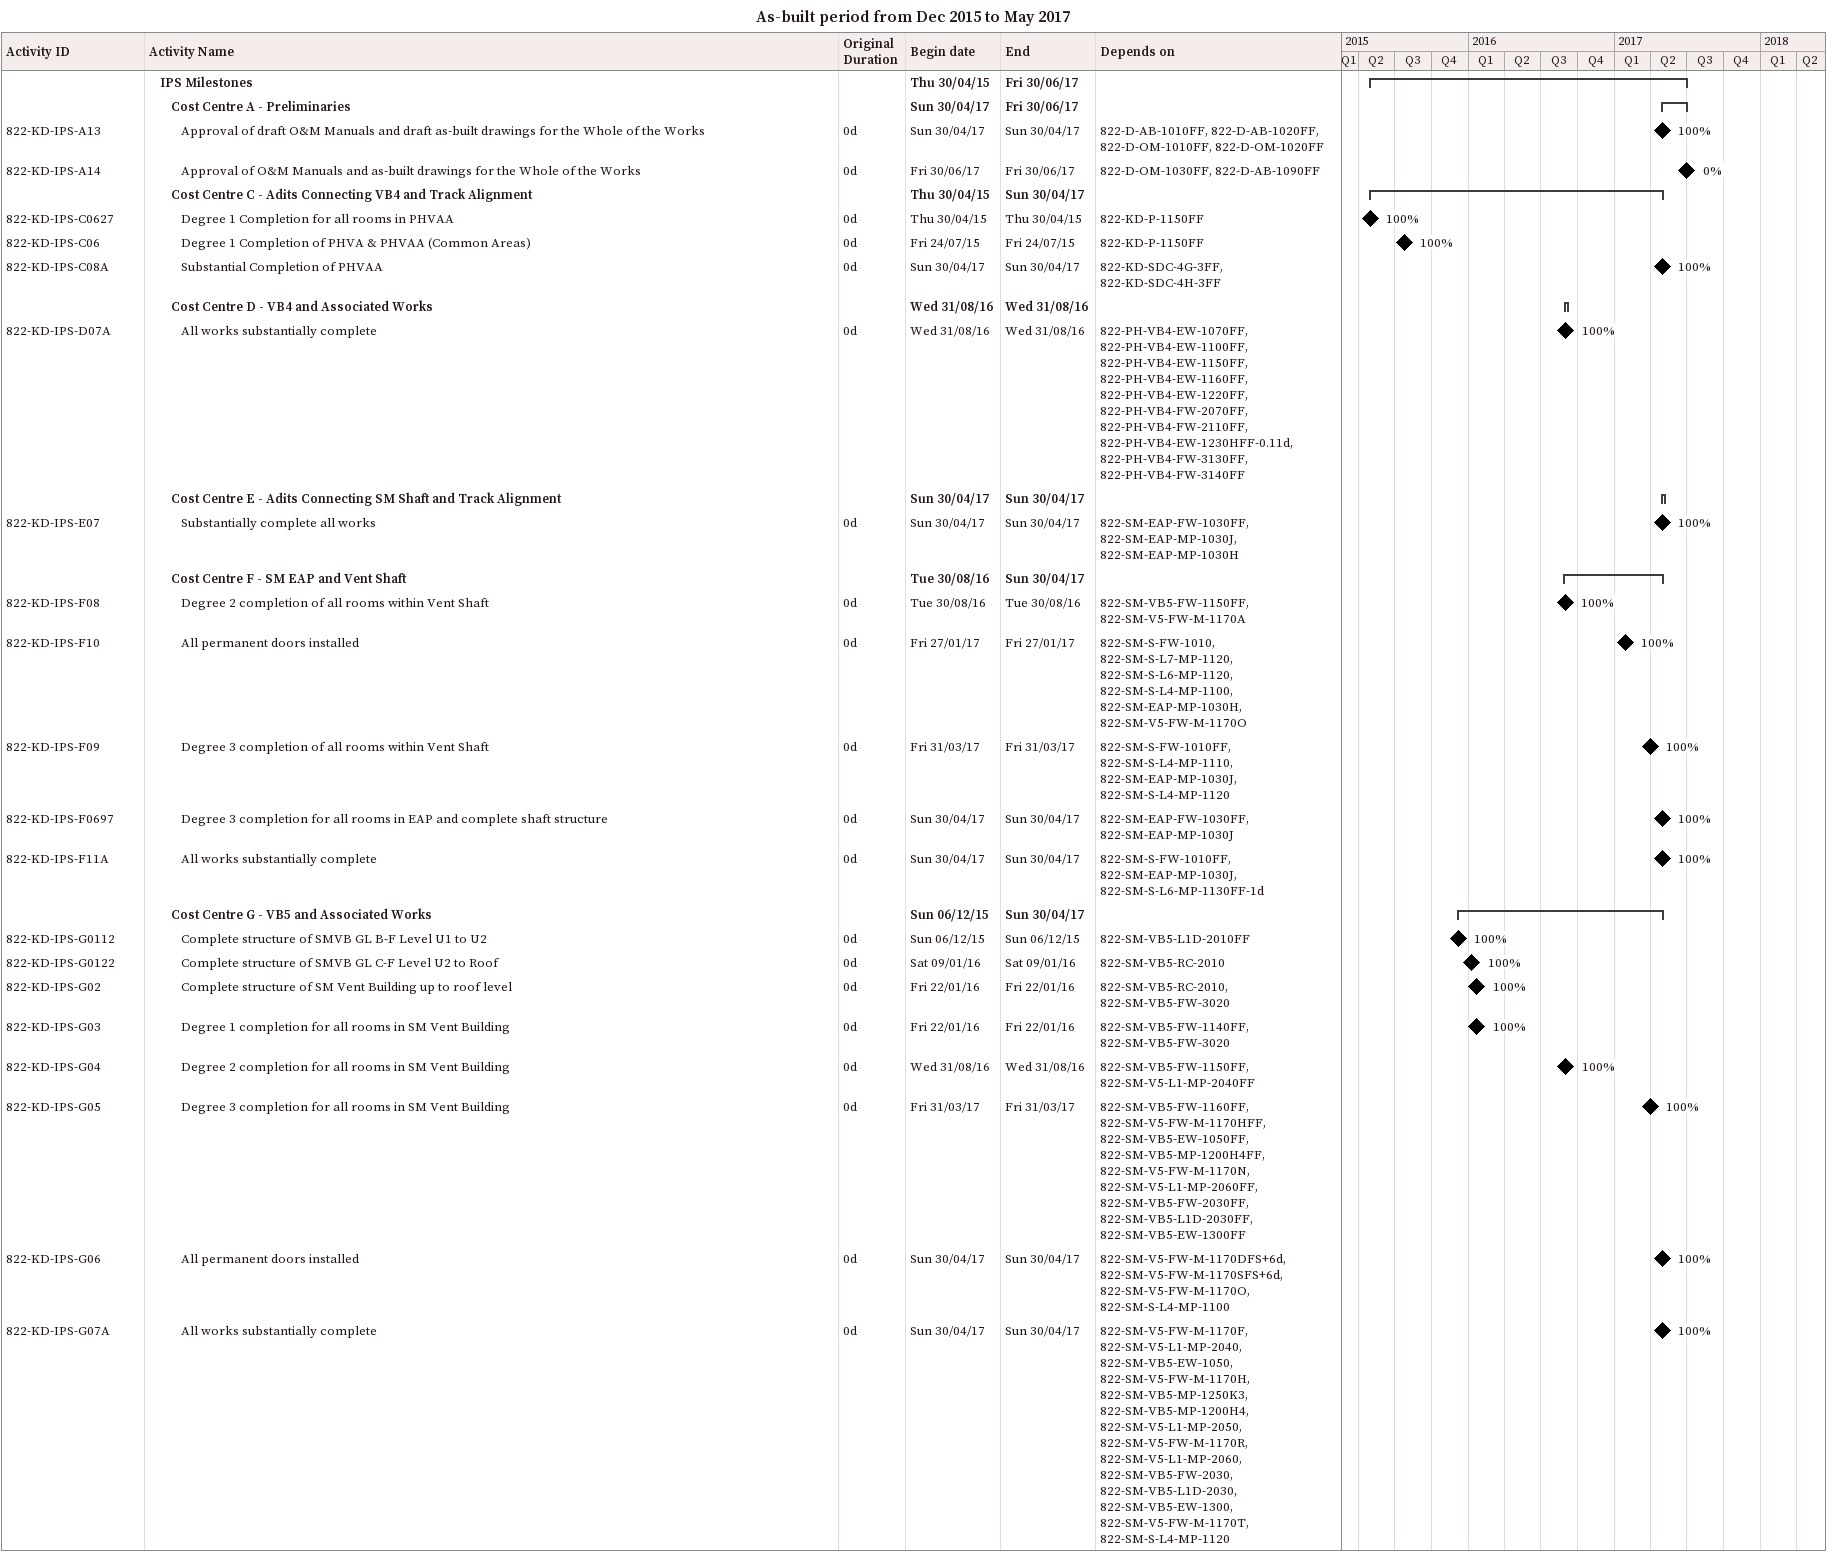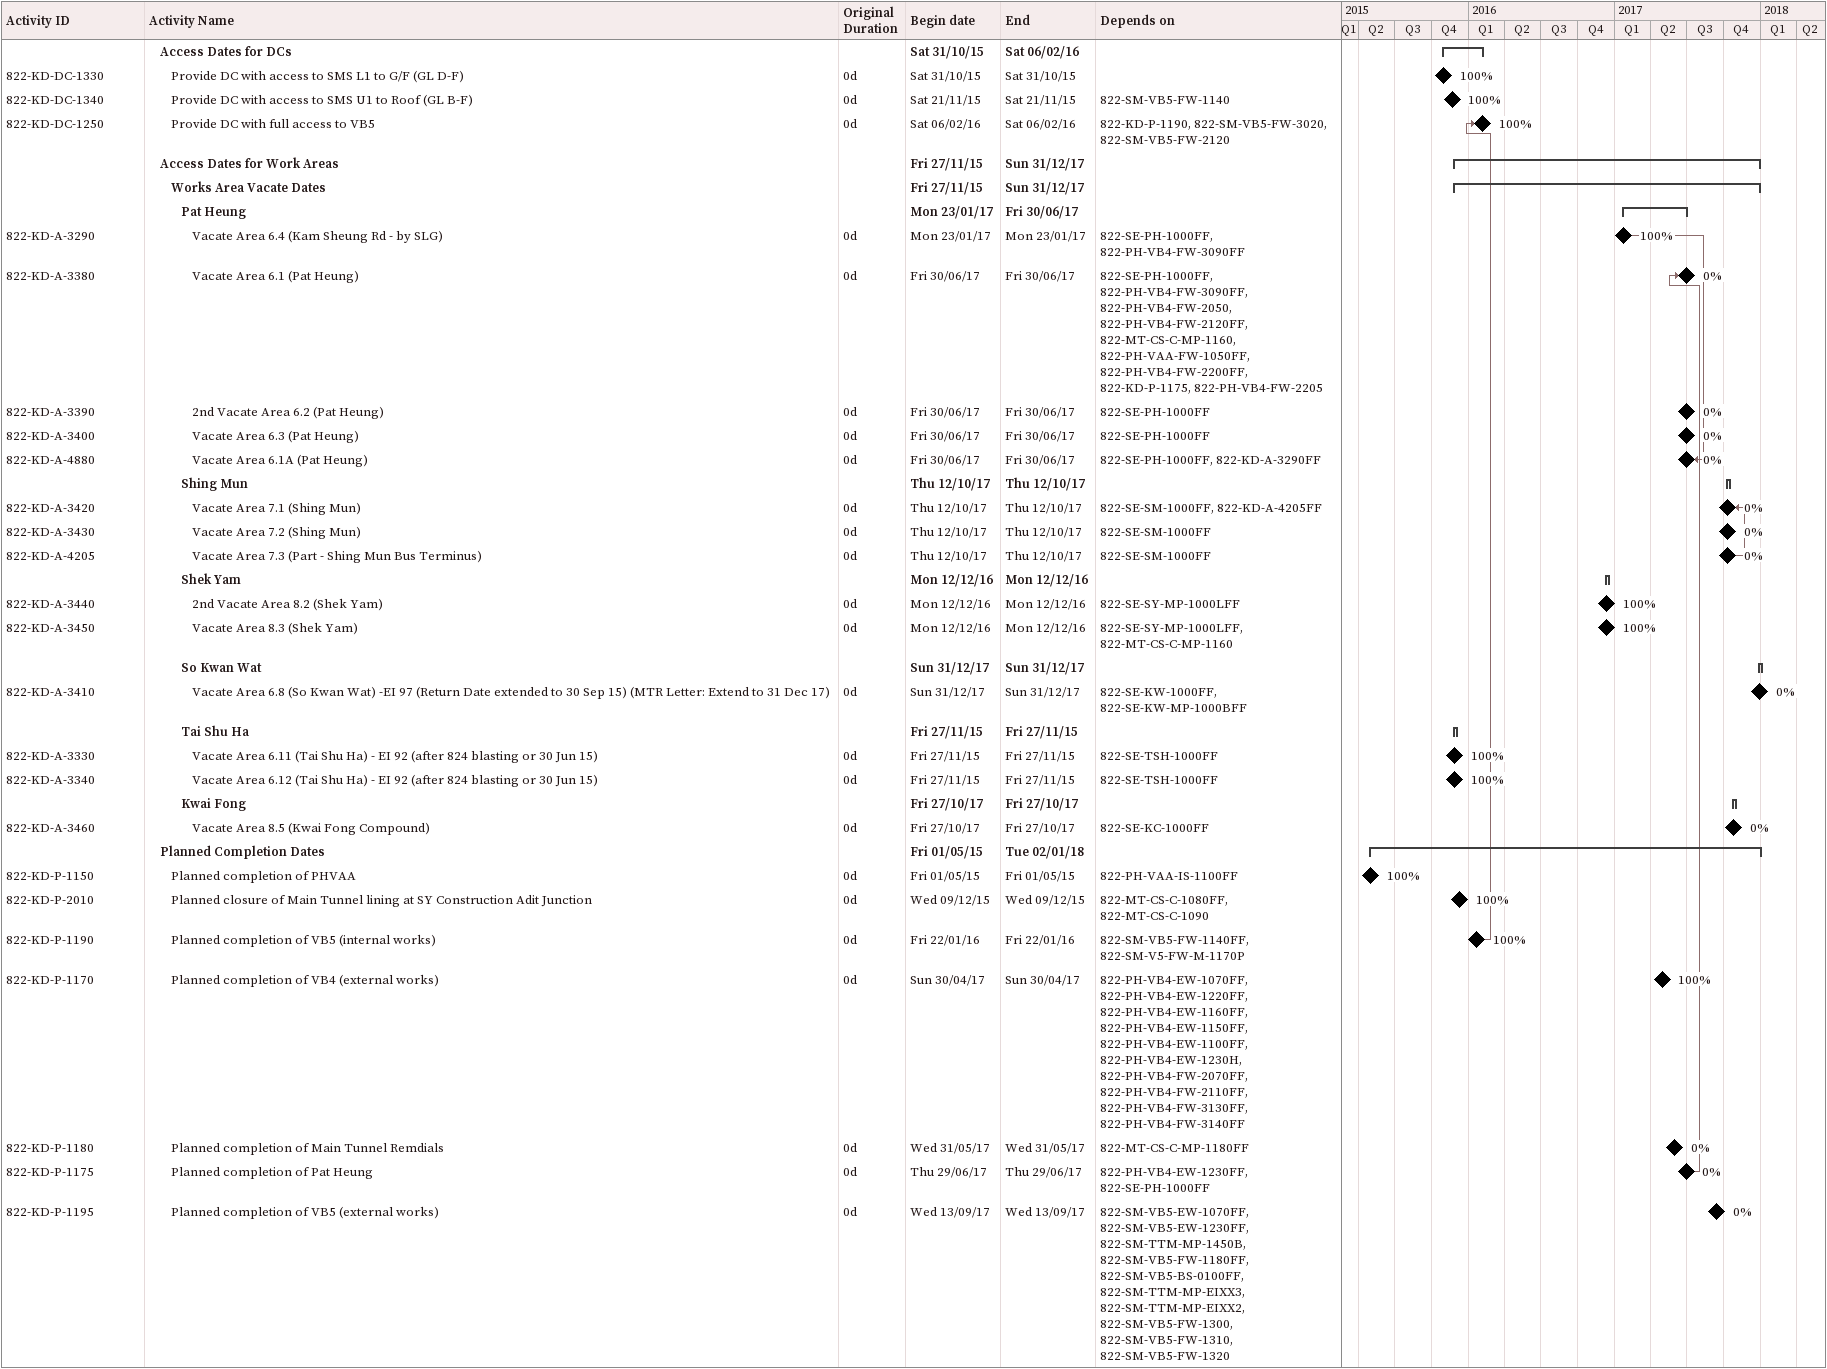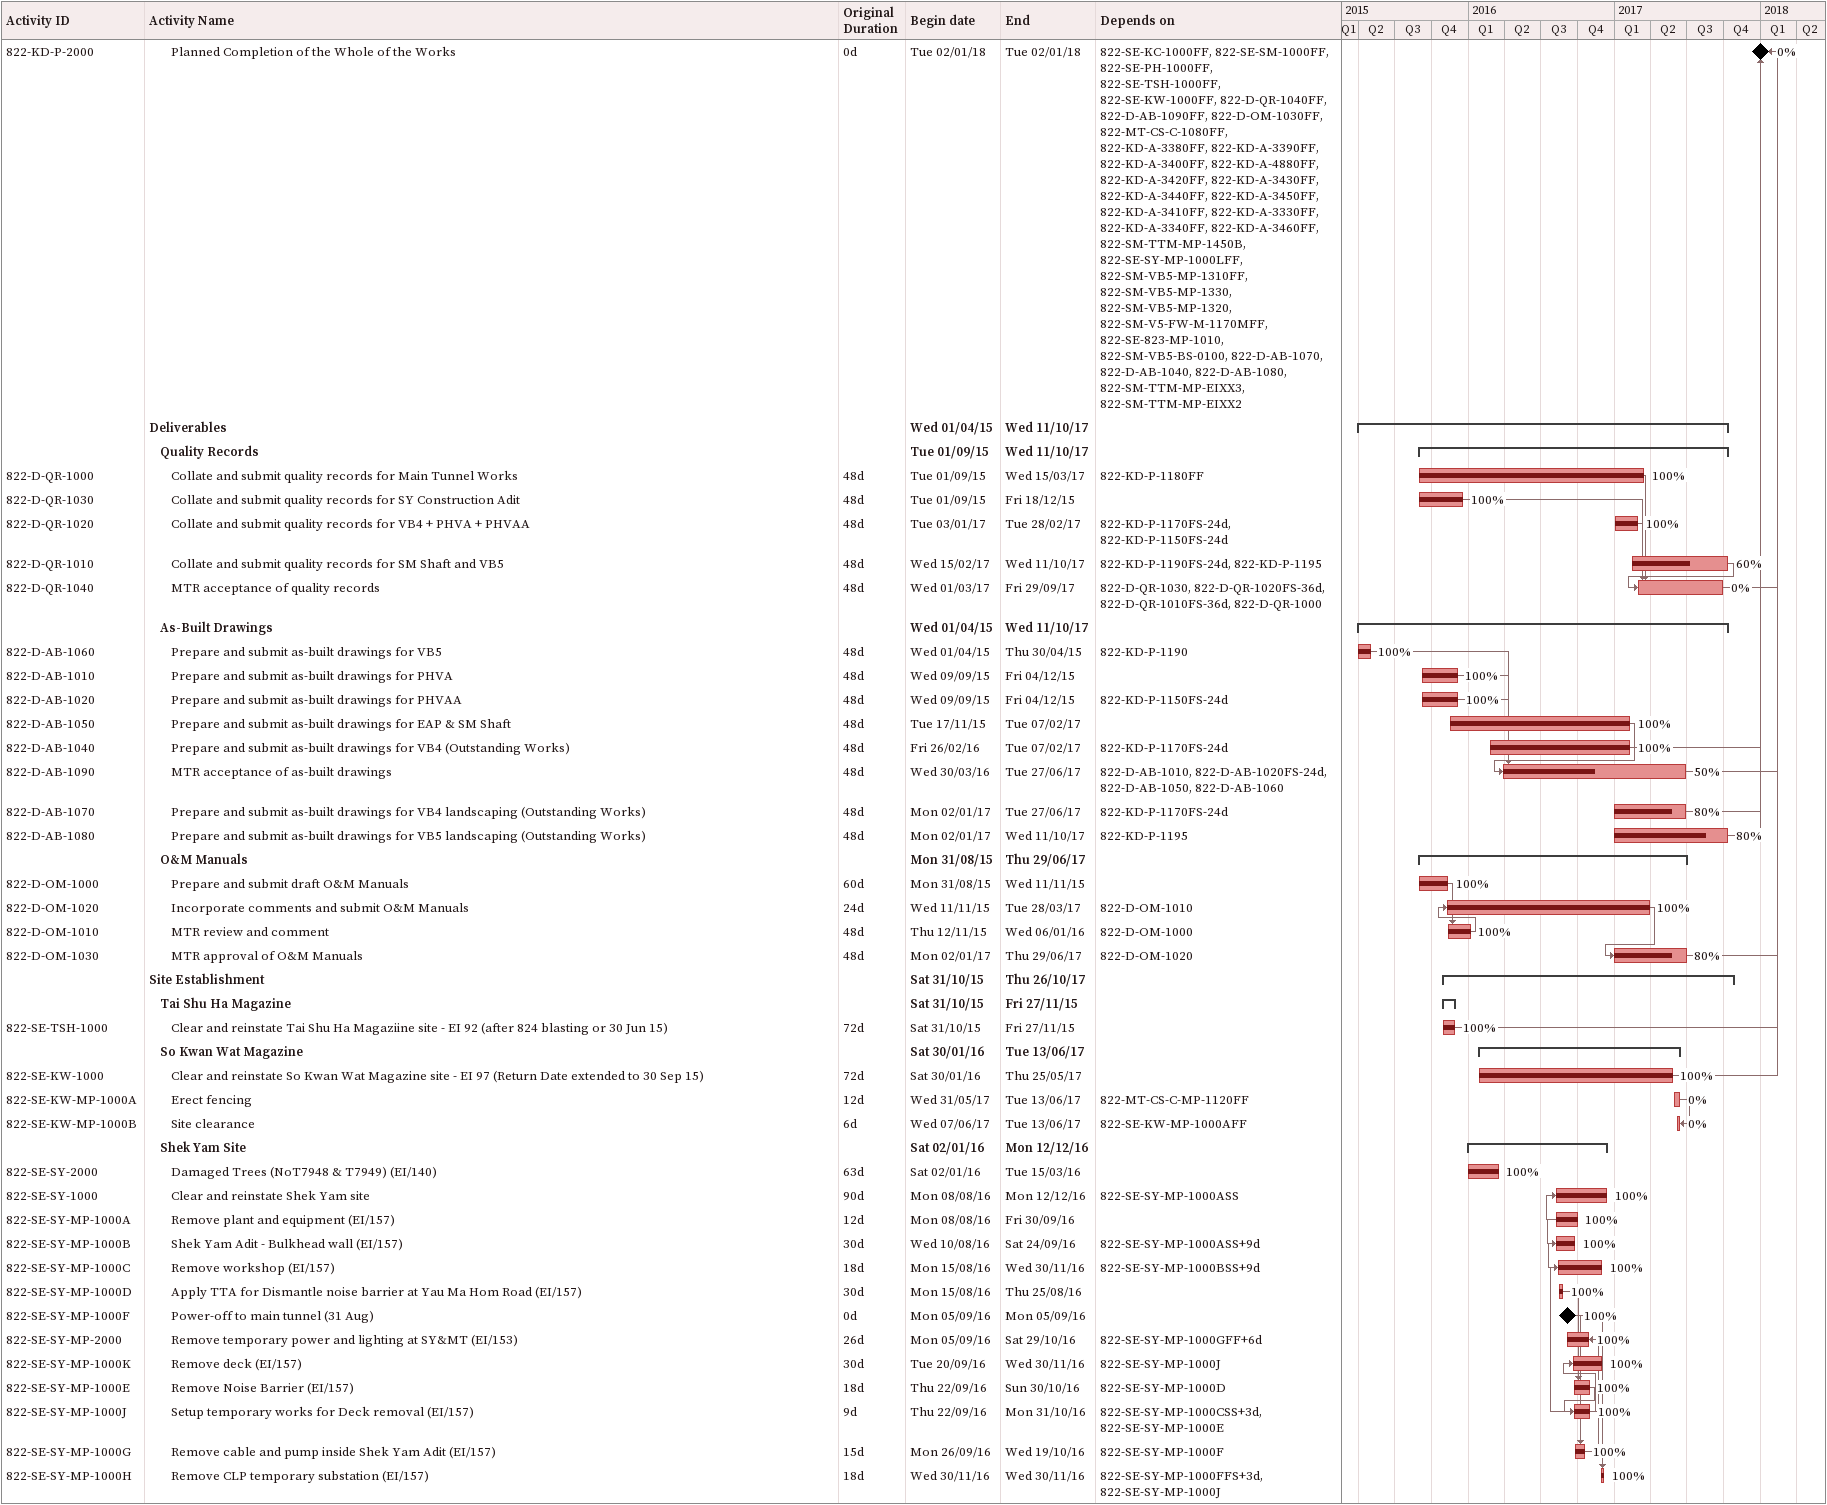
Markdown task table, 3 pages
As-built period from Dec 2015 to May 2017

| ID | Level | Task | Original duration | Start | Finish | Predecessors | % complete |
|---|---|---|---|---|---|---|---|
|  | 2 | **IPS Milestones** |  | 2015-04-30 | 2017-06-30 |  |  |
|  | 3 | **Cost Centre A - Preliminaries** |  | 2017-04-30 | 2017-06-30 |  |  |
| 822-KD-IPS-A13 | 4 | Approval of draft O&M Manuals and draft as-built drawings for the Whole of the Works | 0d | 2017-04-30 | 2017-04-30 | 822-D-AB-1010FF, 822-D-AB-1020FF, 822-D-OM-1010FF, 822-D-OM-1020FF | 100 |
| 822-KD-IPS-A14 | 4 | Approval of O&M Manuals and as-built drawings for the Whole of the Works | 0d | 2017-06-30 | 2017-06-30 | 822-D-OM-1030FF, 822-D-AB-1090FF | 0 |
|  | 3 | **Cost Centre C - Adits Connecting VB4 and Track Alignment** |  | 2015-04-30 | 2017-04-30 |  |  |
| 822-KD-IPS-C0627 | 4 | Degree 1 Completion for all rooms in PHVAA | 0d | 2015-04-30 | 2015-04-30 | 822-KD-P-1150FF | 100 |
| 822-KD-IPS-C06 | 4 | Degree 1 Completion of PHVA & PHVAA (Common Areas) | 0d | 2015-07-24 | 2015-07-24 | 822-KD-P-1150FF | 100 |
| 822-KD-IPS-C08A | 4 | Substantial Completion of PHVAA | 0d | 2017-04-30 | 2017-04-30 | 822-KD-SDC-4G-3FF, 822-KD-SDC-4H-3FF | 100 |
|  | 3 | **Cost Centre D - VB4 and Associated Works** |  | 2016-08-31 | 2016-08-31 |  |  |
| 822-KD-IPS-D07A | 4 | All works substantially complete | 0d | 2016-08-31 | 2016-08-31 | 822-PH-VB4-EW-1070FF, 822-PH-VB4-EW-1100FF, 822-PH-VB4-EW-1150FF, 822-PH-VB4-EW-1160FF, 822-PH-VB4-EW-1220FF, 822-PH-VB4-FW-2070FF, 822-PH-VB4-FW-2110FF, 822-PH-VB4-EW-1230HFF-0.11d, 822-PH-VB4-FW-3130FF, 822-PH-VB4-FW-3140FF | 100 |
|  | 3 | **Cost Centre E - Adits Connecting SM Shaft and Track Alignment** |  | 2017-04-30 | 2017-04-30 |  |  |
| 822-KD-IPS-E07 | 4 | Substantially complete all works | 0d | 2017-04-30 | 2017-04-30 | 822-SM-EAP-FW-1030FF, 822-SM-EAP-MP-1030J, 822-SM-EAP-MP-1030H | 100 |
|  | 3 | **Cost Centre F - SM EAP and Vent Shaft** |  | 2016-08-30 | 2017-04-30 |  |  |
| 822-KD-IPS-F08 | 4 | Degree 2 completion of all rooms within Vent Shaft | 0d | 2016-08-30 | 2016-08-30 | 822-SM-VB5-FW-1150FF, 822-SM-V5-FW-M-1170A | 100 |
| 822-KD-IPS-F10 | 4 | All permanent doors installed | 0d | 2017-01-27 | 2017-01-27 | 822-SM-S-FW-1010, 822-SM-S-L7-MP-1120, 822-SM-S-L6-MP-1120, 822-SM-S-L4-MP-1100, 822-SM-EAP-MP-1030H, 822-SM-V5-FW-M-1170O | 100 |
| 822-KD-IPS-F09 | 4 | Degree 3 completion of all rooms within Vent Shaft | 0d | 2017-03-31 | 2017-03-31 | 822-SM-S-FW-1010FF, 822-SM-S-L4-MP-1110, 822-SM-EAP-MP-1030J, 822-SM-S-L4-MP-1120 | 100 |
| 822-KD-IPS-F0697 | 4 | Degree 3 completion for all rooms in EAP and complete shaft structure | 0d | 2017-04-30 | 2017-04-30 | 822-SM-EAP-FW-1030FF, 822-SM-EAP-MP-1030J | 100 |
| 822-KD-IPS-F11A | 4 | All works substantially complete | 0d | 2017-04-30 | 2017-04-30 | 822-SM-S-FW-1010FF, 822-SM-EAP-MP-1030J, 822-SM-S-L6-MP-1130FF-1d | 100 |
|  | 3 | **Cost Centre G - VB5 and Associated Works** |  | 2015-12-06 | 2017-04-30 |  |  |
| 822-KD-IPS-G0112 | 4 | Complete structure of SMVB GL B-F Level U1 to U2 | 0d | 2015-12-06 | 2015-12-06 | 822-SM-VB5-L1D-2010FF | 100 |
| 822-KD-IPS-G0122 | 4 | Complete structure of SMVB GL C-F Level U2 to Roof | 0d | 2016-01-09 | 2016-01-09 | 822-SM-VB5-RC-2010 | 100 |
| 822-KD-IPS-G02 | 4 | Complete structure of SM Vent Building up to roof level | 0d | 2016-01-22 | 2016-01-22 | 822-SM-VB5-RC-2010, 822-SM-VB5-FW-3020 | 100 |
| 822-KD-IPS-G03 | 4 | Degree 1 completion for all rooms in SM Vent Building | 0d | 2016-01-22 | 2016-01-22 | 822-SM-VB5-FW-1140FF, 822-SM-VB5-FW-3020 | 100 |
| 822-KD-IPS-G04 | 4 | Degree 2 completion for all rooms in SM Vent Building | 0d | 2016-08-31 | 2016-08-31 | 822-SM-VB5-FW-1150FF, 822-SM-V5-L1-MP-2040FF | 100 |
| 822-KD-IPS-G05 | 4 | Degree 3 completion for all rooms in SM Vent Building | 0d | 2017-03-31 | 2017-03-31 | 822-SM-VB5-FW-1160FF, 822-SM-V5-FW-M-1170HFF, 822-SM-VB5-EW-1050FF, 822-SM-VB5-MP-1200H4FF, 822-SM-V5-FW-M-1170N, 822-SM-V5-L1-MP-2060FF, 822-SM-VB5-FW-2030FF, 822-SM-VB5-L1D-2030FF, 822-SM-VB5-EW-1300FF | 100 |
| 822-KD-IPS-G06 | 4 | All permanent doors installed | 0d | 2017-04-30 | 2017-04-30 | 822-SM-V5-FW-M-1170DFS+6d, 822-SM-V5-FW-M-1170SFS+6d, 822-SM-V5-FW-M-1170O, 822-SM-S-L4-MP-1100 | 100 |
| 822-KD-IPS-G07A | 4 | All works substantially complete | 0d | 2017-04-30 | 2017-04-30 | 822-SM-V5-FW-M-1170F, 822-SM-V5-L1-MP-2040, 822-SM-VB5-EW-1050, 822-SM-V5-FW-M-1170H, 822-SM-VB5-MP-1250K3, 822-SM-VB5-MP-1200H4, 822-SM-V5-L1-MP-2050, 822-SM-V5-FW-M-1170R, 822-SM-V5-L1-MP-2060, 822-SM-VB5-FW-2030, 822-SM-VB5-L1D-2030, 822-SM-VB5-EW-1300, 822-SM-V5-FW-M-1170T, 822-SM-S-L4-MP-1120 | 100 |
|  | 2 | **Access Dates for DCs** |  | 2015-10-31 | 2016-02-06 |  |  |
| 822-KD-DC-1330 | 3 | Provide DC with access to SMS L1 to G/F (GL D-F) | 0d | 2015-10-31 | 2015-10-31 |  | 100 |
| 822-KD-DC-1340 | 3 | Provide DC with access to SMS U1 to Roof (GL B-F) | 0d | 2015-11-21 | 2015-11-21 | 822-SM-VB5-FW-1140 | 100 |
| 822-KD-DC-1250 | 3 | Provide DC with full access to VB5 | 0d | 2016-02-06 | 2016-02-06 | 822-KD-P-1190, 822-SM-VB5-FW-3020, 822-SM-VB5-FW-2120 | 100 |
|  | 2 | **Access Dates for Work Areas** |  | 2015-11-27 | 2017-12-31 |  |  |
|  | 3 | **Works Area Vacate Dates** |  | 2015-11-27 | 2017-12-31 |  |  |
|  | 4 | **Pat Heung** |  | 2017-01-23 | 2017-06-30 |  |  |
| 822-KD-A-3290 | 5 | Vacate Area 6.4 (Kam Sheung Rd - by SLG) | 0d | 2017-01-23 | 2017-01-23 | 822-SE-PH-1000FF, 822-PH-VB4-FW-3090FF | 100 |
| 822-KD-A-3380 | 5 | Vacate Area 6.1 (Pat Heung) | 0d | 2017-06-30 | 2017-06-30 | 822-SE-PH-1000FF, 822-PH-VB4-FW-3090FF, 822-PH-VB4-FW-2050, 822-PH-VB4-FW-2120FF, 822-MT-CS-C-MP-1160, 822-PH-VAA-FW-1050FF, 822-PH-VB4-FW-2200FF, 822-KD-P-1175, 822-PH-VB4-FW-2205 | 0 |
| 822-KD-A-3390 | 5 | 2nd Vacate Area 6.2 (Pat Heung) | 0d | 2017-06-30 | 2017-06-30 | 822-SE-PH-1000FF | 0 |
| 822-KD-A-3400 | 5 | Vacate Area 6.3 (Pat Heung) | 0d | 2017-06-30 | 2017-06-30 | 822-SE-PH-1000FF | 0 |
| 822-KD-A-4880 | 5 | Vacate Area 6.1A (Pat Heung) | 0d | 2017-06-30 | 2017-06-30 | 822-SE-PH-1000FF, 822-KD-A-3290FF | 0 |
|  | 4 | **Shing Mun** |  | 2017-10-12 | 2017-10-12 |  |  |
| 822-KD-A-3420 | 5 | Vacate Area 7.1 (Shing Mun) | 0d | 2017-10-12 | 2017-10-12 | 822-SE-SM-1000FF, 822-KD-A-4205FF | 0 |
| 822-KD-A-3430 | 5 | Vacate Area 7.2 (Shing Mun) | 0d | 2017-10-12 | 2017-10-12 | 822-SE-SM-1000FF | 0 |
| 822-KD-A-4205 | 5 | Vacate Area 7.3 (Part - Shing Mun Bus Terminus) | 0d | 2017-10-12 | 2017-10-12 | 822-SE-SM-1000FF | 0 |
|  | 4 | **Shek Yam** |  | 2016-12-12 | 2016-12-12 |  |  |
| 822-KD-A-3440 | 5 | 2nd Vacate Area 8.2 (Shek Yam) | 0d | 2016-12-12 | 2016-12-12 | 822-SE-SY-MP-1000LFF | 100 |
| 822-KD-A-3450 | 5 | Vacate Area 8.3 (Shek Yam) | 0d | 2016-12-12 | 2016-12-12 | 822-SE-SY-MP-1000LFF, 822-MT-CS-C-MP-1160 | 100 |
|  | 4 | **So Kwan Wat** |  | 2017-12-31 | 2017-12-31 |  |  |
| 822-KD-A-3410 | 5 | Vacate Area 6.8 (So Kwan Wat) -EI 97 (Return Date extended to 30 Sep 15) (MTR Letter: Extend to 31 Dec 17) | 0d | 2017-12-31 | 2017-12-31 | 822-SE-KW-1000FF, 822-SE-KW-MP-1000BFF | 0 |
|  | 4 | **Tai Shu Ha** |  | 2015-11-27 | 2015-11-27 |  |  |
| 822-KD-A-3330 | 5 | Vacate Area 6.11 (Tai Shu Ha) - EI 92 (after 824 blasting or 30 Jun 15) | 0d | 2015-11-27 | 2015-11-27 | 822-SE-TSH-1000FF | 100 |
| 822-KD-A-3340 | 5 | Vacate Area 6.12 (Tai Shu Ha) - EI 92 (after 824 blasting or 30 Jun 15) | 0d | 2015-11-27 | 2015-11-27 | 822-SE-TSH-1000FF | 100 |
|  | 4 | **Kwai Fong** |  | 2017-10-27 | 2017-10-27 |  |  |
| 822-KD-A-3460 | 5 | Vacate Area 8.5 (Kwai Fong Compound) | 0d | 2017-10-27 | 2017-10-27 | 822-SE-KC-1000FF | 0 |
|  | 2 | **Planned Completion Dates** |  | 2015-05-01 | 2018-01-02 |  |  |
| 822-KD-P-1150 | 3 | Planned completion of PHVAA | 0d | 2015-05-01 | 2015-05-01 | 822-PH-VAA-IS-1100FF | 100 |
| 822-KD-P-2010 | 3 | Planned closure of Main Tunnel lining at SY Construction Adit Junction | 0d | 2015-12-09 | 2015-12-09 | 822-MT-CS-C-1080FF, 822-MT-CS-C-1090 | 100 |
| 822-KD-P-1190 | 3 | Planned completion of VB5 (internal works) | 0d | 2016-01-22 | 2016-01-22 | 822-SM-VB5-FW-1140FF, 822-SM-V5-FW-M-1170P | 100 |
| 822-KD-P-1170 | 3 | Planned completion of VB4 (external works) | 0d | 2017-04-30 | 2017-04-30 | 822-PH-VB4-EW-1070FF, 822-PH-VB4-EW-1220FF, 822-PH-VB4-EW-1160FF, 822-PH-VB4-EW-1150FF, 822-PH-VB4-EW-1100FF, 822-PH-VB4-EW-1230H, 822-PH-VB4-FW-2070FF, 822-PH-VB4-FW-2110FF, 822-PH-VB4-FW-3130FF, 822-PH-VB4-FW-3140FF | 100 |
| 822-KD-P-1180 | 3 | Planned completion of Main Tunnel Remdials | 0d | 2017-05-31 | 2017-05-31 | 822-MT-CS-C-MP-1180FF | 0 |
| 822-KD-P-1175 | 3 | Planned completion of Pat Heung | 0d | 2017-06-29 | 2017-06-29 | 822-PH-VB4-EW-1230FF, 822-SE-PH-1000FF | 0 |
| 822-KD-P-1195 | 3 | Planned completion of VB5 (external works) | 0d | 2017-09-13 | 2017-09-13 | 822-SM-VB5-EW-1070FF, 822-SM-VB5-EW-1230FF, 822-SM-TTM-MP-1450B, 822-SM-VB5-FW-1180FF, 822-SM-VB5-BS-0100FF, 822-SM-TTM-MP-EIXX3, 822-SM-TTM-MP-EIXX2, 822-SM-VB5-FW-1300, 822-SM-VB5-FW-1310, 822-SM-VB5-FW-1320 | 0 |
| 822-KD-P-2000 | 3 | Planned Completion of the Whole of the Works | 0d | 2018-01-02 | 2018-01-02 | 822-SE-KC-1000FF, 822-SE-SM-1000FF, 822-SE-PH-1000FF, 822-SE-TSH-1000FF, 822-SE-KW-1000FF, 822-D-QR-1040FF, 822-D-AB-1090FF, 822-D-OM-1030FF, 822-MT-CS-C-1080FF, 822-KD-A-3380FF, 822-KD-A-3390FF, 822-KD-A-3400FF, 822-KD-A-4880FF, 822-KD-A-3420FF, 822-KD-A-3430FF, 822-KD-A-3440FF, 822-KD-A-3450FF, 822-KD-A-3410FF, 822-KD-A-3330FF, 822-KD-A-3340FF, 822-KD-A-3460FF, 822-SM-TTM-MP-1450B, 822-SE-SY-MP-1000LFF, 822-SM-VB5-MP-1310FF, 822-SM-VB5-MP-1330, 822-SM-VB5-MP-1320, 822-SM-V5-FW-M-1170MFF, 822-SE-823-MP-1010, 822-SM-VB5-BS-0100, 822-D-AB-1070, 822-D-AB-1040, 822-D-AB-1080, 822-SM-TTM-MP-EIXX3, 822-SM-TTM-MP-EIXX2 | 0 |
|  | 1 | **Deliverables** |  | 2015-04-01 | 2017-10-11 |  |  |
|  | 2 | **Quality Records** |  | 2015-09-01 | 2017-10-11 |  |  |
| 822-D-QR-1000 | 3 | Collate and submit quality records for Main Tunnel Works | 48d | 2015-09-01 | 2017-03-15 | 822-KD-P-1180FF | 100 |
| 822-D-QR-1030 | 3 | Collate and submit quality records for SY Construction Adit | 48d | 2015-09-01 | 2015-12-18 |  | 100 |
| 822-D-QR-1020 | 3 | Collate and submit quality records for VB4 + PHVA + PHVAA | 48d | 2017-01-03 | 2017-02-28 | 822-KD-P-1170FS-24d, 822-KD-P-1150FS-24d | 100 |
| 822-D-QR-1010 | 3 | Collate and submit quality records for SM Shaft and VB5 | 48d | 2017-02-15 | 2017-10-11 | 822-KD-P-1190FS-24d, 822-KD-P-1195 | 60 |
| 822-D-QR-1040 | 3 | MTR acceptance of quality records | 48d | 2017-03-01 | 2017-09-29 | 822-D-QR-1030, 822-D-QR-1020FS-36d, 822-D-QR-1010FS-36d, 822-D-QR-1000 | 0 |
|  | 2 | **As-Built Drawings** |  | 2015-04-01 | 2017-10-11 |  |  |
| 822-D-AB-1060 | 3 | Prepare and submit as-built drawings for VB5 | 48d | 2015-04-01 | 2015-04-30 | 822-KD-P-1190 | 100 |
| 822-D-AB-1010 | 3 | Prepare and submit as-built drawings for PHVA | 48d | 2015-09-09 | 2015-12-04 |  | 100 |
| 822-D-AB-1020 | 3 | Prepare and submit as-built drawings for PHVAA | 48d | 2015-09-09 | 2015-12-04 | 822-KD-P-1150FS-24d | 100 |
| 822-D-AB-1050 | 3 | Prepare and submit as-built drawings for EAP & SM Shaft | 48d | 2015-11-17 | 2017-02-07 |  | 100 |
| 822-D-AB-1040 | 3 | Prepare and submit as-built drawings for VB4 (Outstanding Works) | 48d | 2016-02-26 | 2017-02-07 | 822-KD-P-1170FS-24d | 100 |
| 822-D-AB-1090 | 3 | MTR acceptance of as-built drawings | 48d | 2016-03-30 | 2017-06-27 | 822-D-AB-1010, 822-D-AB-1020FS-24d, 822-D-AB-1050, 822-D-AB-1060 | 50 |
| 822-D-AB-1070 | 3 | Prepare and submit as-built drawings for VB4 landscaping (Outstanding Works) | 48d | 2017-01-02 | 2017-06-27 | 822-KD-P-1170FS-24d | 80 |
| 822-D-AB-1080 | 3 | Prepare and submit as-built drawings for VB5 landscaping (Outstanding Works) | 48d | 2017-01-02 | 2017-10-11 | 822-KD-P-1195 | 80 |
|  | 2 | **O&M Manuals** |  | 2015-08-31 | 2017-06-29 |  |  |
| 822-D-OM-1000 | 3 | Prepare and submit draft O&M Manuals | 60d | 2015-08-31 | 2015-11-11 |  | 100 |
| 822-D-OM-1020 | 3 | Incorporate comments and submit O&M Manuals | 24d | 2015-11-11 | 2017-03-28 | 822-D-OM-1010 | 100 |
| 822-D-OM-1010 | 3 | MTR review and comment | 48d | 2015-11-12 | 2016-01-06 | 822-D-OM-1000 | 100 |
| 822-D-OM-1030 | 3 | MTR approval of O&M Manuals | 48d | 2017-01-02 | 2017-06-29 | 822-D-OM-1020 | 80 |
|  | 1 | **Site Establishment** |  | 2015-10-31 | 2017-10-26 |  |  |
|  | 2 | **Tai Shu Ha Magazine** |  | 2015-10-31 | 2015-11-27 |  |  |
| 822-SE-TSH-1000 | 3 | Clear and reinstate Tai Shu Ha Magaziine site - EI 92 (after 824 blasting or 30 Jun 15) | 72d | 2015-10-31 | 2015-11-27 |  | 100 |
|  | 2 | **So Kwan Wat Magazine** |  | 2016-01-30 | 2017-06-13 |  |  |
| 822-SE-KW-1000 | 3 | Clear and reinstate So Kwan Wat Magazine site - EI 97 (Return Date extended to 30 Sep 15) | 72d | 2016-01-30 | 2017-05-25 |  | 100 |
| 822-SE-KW-MP-1000A | 3 | Erect fencing | 12d | 2017-05-31 | 2017-06-13 | 822-MT-CS-C-MP-1120FF | 0 |
| 822-SE-KW-MP-1000B | 3 | Site clearance | 6d | 2017-06-07 | 2017-06-13 | 822-SE-KW-MP-1000AFF | 0 |
|  | 2 | **Shek Yam Site** |  | 2016-01-02 | 2016-12-12 |  |  |
| 822-SE-SY-2000 | 3 | Damaged Trees (NoT7948 & T7949) (EI/140) | 63d | 2016-01-02 | 2016-03-15 |  | 100 |
| 822-SE-SY-1000 | 3 | Clear and reinstate Shek Yam site | 90d | 2016-08-08 | 2016-12-12 | 822-SE-SY-MP-1000ASS | 100 |
| 822-SE-SY-MP-1000A | 3 | Remove plant and equipment (EI/157) | 12d | 2016-08-08 | 2016-09-30 |  | 100 |
| 822-SE-SY-MP-1000B | 3 | Shek Yam Adit - Bulkhead wall (EI/157) | 30d | 2016-08-10 | 2016-09-24 | 822-SE-SY-MP-1000ASS+9d | 100 |
| 822-SE-SY-MP-1000C | 3 | Remove workshop (EI/157) | 18d | 2016-08-15 | 2016-11-30 | 822-SE-SY-MP-1000BSS+9d | 100 |
| 822-SE-SY-MP-1000D | 3 | Apply TTA for Dismantle noise barrier at Yau Ma Hom Road (EI/157) | 30d | 2016-08-15 | 2016-08-25 |  | 100 |
| 822-SE-SY-MP-1000F | 3 | Power-off to main tunnel (31 Aug) | 0d | 2016-09-05 | 2016-09-05 |  | 100 |
| 822-SE-SY-MP-2000 | 3 | Remove temporary power and lighting at SY&MT (EI/153) | 26d | 2016-09-05 | 2016-10-29 | 822-SE-SY-MP-1000GFF+6d | 100 |
| 822-SE-SY-MP-1000K | 3 | Remove deck (EI/157) | 30d | 2016-09-20 | 2016-11-30 | 822-SE-SY-MP-1000J | 100 |
| 822-SE-SY-MP-1000E | 3 | Remove Noise Barrier (EI/157) | 18d | 2016-09-22 | 2016-10-30 | 822-SE-SY-MP-1000D | 100 |
| 822-SE-SY-MP-1000J | 3 | Setup temporary works for Deck removal (EI/157) | 9d | 2016-09-22 | 2016-10-31 | 822-SE-SY-MP-1000CSS+3d, 822-SE-SY-MP-1000E | 100 |
| 822-SE-SY-MP-1000G | 3 | Remove cable and pump inside Shek Yam Adit (EI/157) | 15d | 2016-09-26 | 2016-10-19 | 822-SE-SY-MP-1000F | 100 |
| 822-SE-SY-MP-1000H | 3 | Remove CLP temporary substation (EI/157) | 18d | 2016-11-30 | 2016-11-30 | 822-SE-SY-MP-1000FFS+3d, 822-SE-SY-MP-1000J | 100 |
